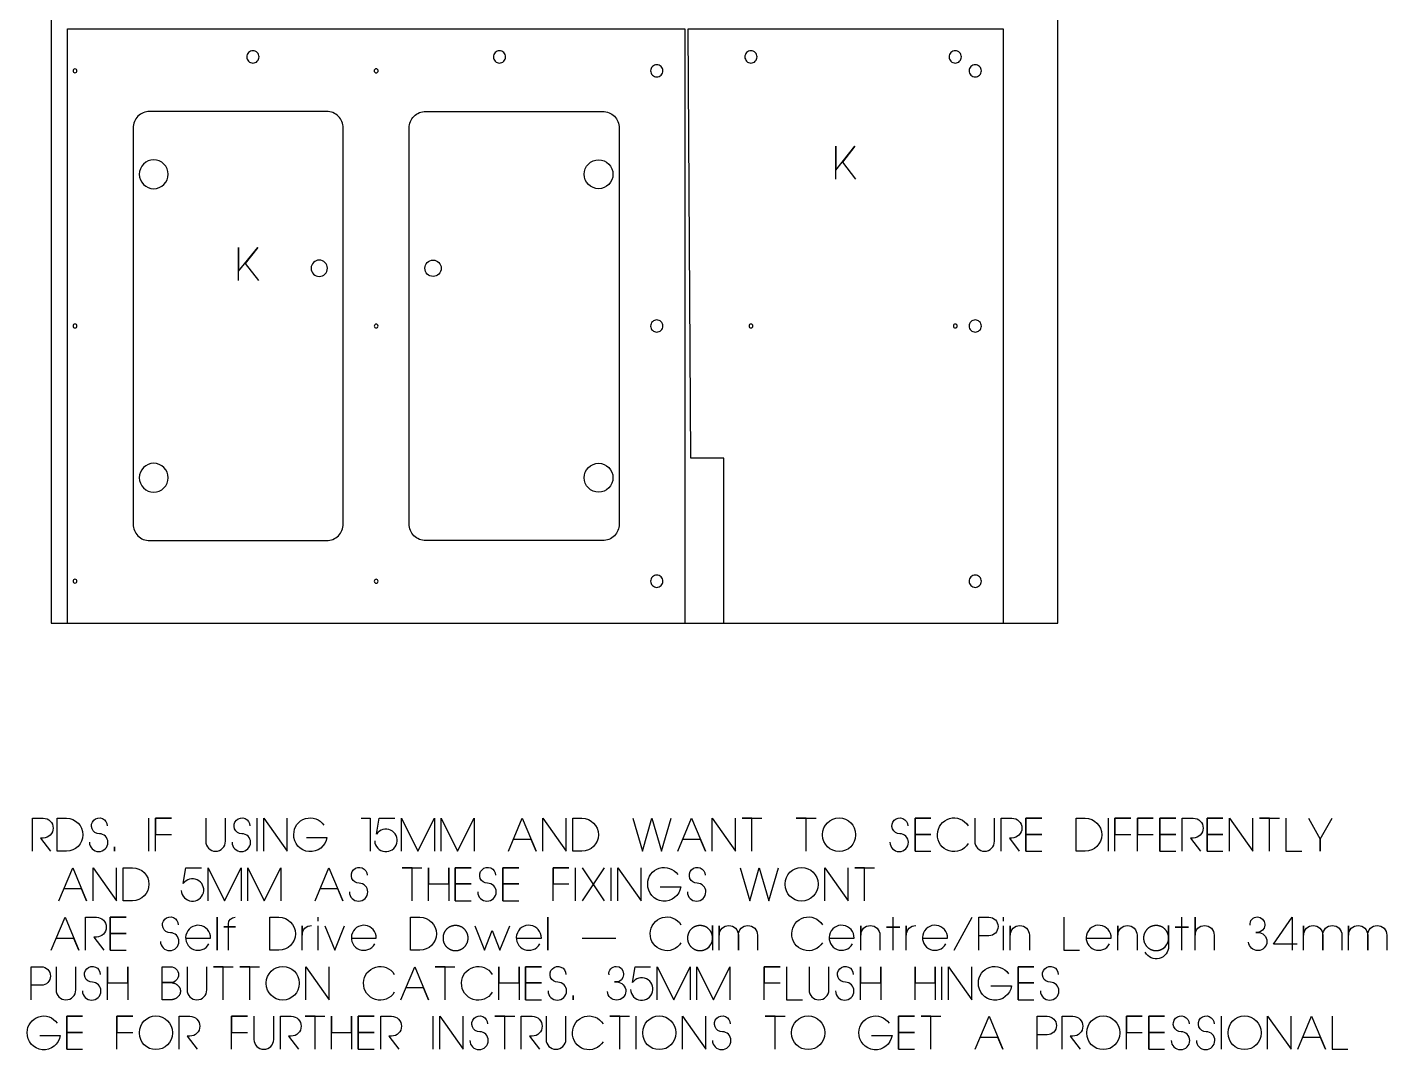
# Model space of a CAD drawing. Extents: x -841 to 7008, y -577 to 2808.
# Drawn here: x 4978 to 6625, y -517 to 722 of the extents above; entities that cross this region are included whole.
import ezdxf

# ---------------------------------------------------------------- set-up
doc = ezdxf.new("R2010")
doc.units = 0
for name, color, linetype in [('LAYER_1', 18, 'CONTINUOUS'), ('T5_LOGOLAYER_2', 18, 'CONTINUOUS'), ('T5_LOGOLAYER_20', 18, 'CONTINUOUS')]:
    doc.layers.add(name, color=color, linetype=linetype)

msp = doc.modelspace()

# ---------------------------------------------------------------- linework, layer by layer
at = {"layer": 'LAYER_1'}
msp.add_lwpolyline([(5006.4, 0), (6226.4, 0), (6226.4, 2440), (5006.4, 2440)], close=True, dxfattribs=at)
for points in [[(5026.4, 0), (5026.4, 720), (5774.4, 720), (5774.4, 0)], [(5821.9, 0), (5821.9, 200), (5781.9, 200), (5778.4, 720), (6160.4, 720), (6160.4, 0)]]:
    msp.add_lwpolyline(points, dxfattribs=at)
for points in [[(5251.1, 693.4, 0.414214), (5243.7, 686, 0.414214), (5251.1, 678.6, 0.414214), (5258.5, 686, 0.414214)], [(5549.8, 693.4, 0.414214), (5542.4, 686, 0.414214), (5549.8, 678.6, 0.414214), (5557.2, 686, 0.414214)], [(5854.6, 693.4, 0.414214), (5847.2, 686, 0.414214), (5854.6, 678.6, 0.414214), (5862, 686, 0.414214)], [(6102.2, 693.4, 0.414214), (6094.8, 686, 0.414214), (6102.2, 678.6, 0.414214), (6109.6, 686, 0.414214)], [(5740.4, 676.6, 0.414214), (5733, 669.2, 0.414214), (5740.4, 661.8, 0.414214), (5747.8, 669.2, 0.414214)], [(6126.4, 676.6, 0.414214), (6119, 669.2, 0.414214), (6126.4, 661.8, 0.414214), (6133.8, 669.2, 0.414214)], [(5035.4, 671.5, 0.414214), (5033.1, 669.2, 0.414214), (5035.4, 666.8, 0.414214), (5037.8, 669.2, 0.414214)], [(5400.4, 671.6, 0.414214), (5397.9, 669.1, 0.414214), (5400.4, 666.6, 0.414214), (5402.9, 669.1, 0.414214)], [(5105.9, 599.9), (5105.9, 120, 0.414214), (5125.9, 100), (5340.4, 100, 0.415416), (5360.4, 120.1), (5360.4, 600, 0.414214), (5340.4, 620), (5125.9, 620, 0.415218)], [(5694.9, 599.9), (5694.9, 120, -0.414214), (5674.9, 100), (5460.4, 100, -0.415416), (5440.4, 120.1), (5440.4, 600, -0.414214), (5460.4, 620), (5674.9, 620, -0.415218)], [(5130.9, 561.3, 0.414214), (5113.4, 543.8, 0.414214), (5130.9, 526.3, 0.414214), (5148.4, 543.8, 0.414214)], [(5669.9, 561.3, -0.414214), (5687.4, 543.8, -0.414214), (5669.9, 526.3, -0.414214), (5652.4, 543.8, -0.414214)], [(5331.4, 439.9, 0.414214), (5321.5, 430, 0.414214), (5331.4, 420.1, 0.414214), (5341.3, 430, 0.414214)], [(5469.4, 439.9, -0.414214), (5479.3, 430, -0.414214), (5469.4, 420.1, -0.414214), (5459.5, 430, -0.414214)], [(5740.4, 367.4, 0.414214), (5733, 360, 0.414214), (5740.4, 352.6, 0.414214), (5747.8, 360, 0.414214)], [(6126.4, 367.4, 0.414214), (6119, 360, 0.414214), (6126.4, 352.6, 0.414214), (6133.8, 360, 0.414214)], [(5035.4, 362.4, 0.414214), (5033.1, 360, 0.414214), (5035.4, 357.6, 0.414214), (5037.8, 360, 0.414214)], [(5400.4, 362.3, 0.414214), (5398.1, 359.9, 0.414214), (5400.4, 357.6, 0.414214), (5402.8, 359.9, 0.414214)], [(5854.6, 362.3, 0.414214), (5852.3, 360, 0.414214), (5854.6, 357.7, 0.414214), (5856.9, 360, 0.414214)], [(6102.2, 362.3, 0.414214), (6099.9, 360, 0.414214), (6102.2, 357.7, 0.414214), (6104.5, 360, 0.414214)], [(5130.9, 193.7, 0.414214), (5113.4, 176.2, 0.414214), (5130.9, 158.7, 0.414214), (5148.4, 176.2, 0.414214)], [(5669.9, 193.7, -0.414214), (5687.4, 176.2, -0.414214), (5669.9, 158.7, -0.414214), (5652.4, 176.2, -0.414214)], [(5035.4, 53.2, 0.414214), (5033.1, 50.8, 0.414214), (5035.4, 48.5, 0.414214), (5037.8, 50.8, 0.414214)], [(5400.4, 53.1, 0.414214), (5398.1, 50.7, 0.414214), (5400.4, 48.4, 0.414214), (5402.8, 50.7, 0.414214)], [(5740.4, 58.2, 0.414214), (5733, 50.8, 0.414214), (5740.4, 43.4, 0.414214), (5747.8, 50.8, 0.414214)], [(6126.4, 58.2, 0.414214), (6119, 50.8, 0.414214), (6126.4, 43.4, 0.414214), (6133.8, 50.8, 0.414214)]]:
    msp.add_lwpolyline(points, format="xyb", close=True, dxfattribs=at)
at = {"layer": 'T5_LOGOLAYER_2'}
for points in [[(4983.8, -276.3), (4983.8, -236.3), (4997, -236.3, -1), (4997, -260.3), (4993.8, -260.3), (5005.8, -276.3)], [(5053, -265.5, 1), (5075.4, -265.5, 0.415385), (5065, -255.1, -0.668438), (5058.2, -238.7, -0.668438), (5074.6, -245.5)], [(5193.8, -236.3), (5193.8, -264.3, 1), (5217.8, -264.3), (5217.8, -236.3)], [(5225.8, -265.5, 1), (5248.2, -265.5, 0.415385), (5237.8, -255.1, -0.668438), (5231, -238.7, -0.668438), (5247.4, -245.5)], [(5315.8, -259.5), (5340.6, -259.5, -0.955296), (5300.6, -255.9, -0.741566), (5337, -244.7)], [(5398.6, -263.9, 0.857608), (5425.4, -266.7, 0.839431), (5401, -255.5), (5404.2, -236.3), (5423, -236.3)], [(6023, -265.5, 1), (6045.4, -265.5, 0.415385), (6035, -255.1, -0.668438), (6028.2, -238.7, -0.668438), (6044.6, -245.5)], [(6117.8, -267.1, -0.77786), (6080.6, -255.9, -0.756443), (6117.8, -245.5)], [(6125.7, -236.3), (6125.7, -264.3, 1), (6149.7, -264.3), (6149.7, -236.3)], [(6157.7, -276.3), (6157.7, -236.3), (6170.9, -236.3, -1), (6170.9, -260.3), (6167.7, -260.3), (6179.7, -276.3)], [(6377.3, -276.3), (6377.3, -236.3), (6390.5, -236.3, -1), (6390.5, -260.3), (6387.3, -260.3), (6399.3, -276.3)], [(5164.3, -323.9, 0.857608), (5191, -326.7, 0.839431), (5166.7, -315.5), (5169.9, -296.3), (5188.7, -296.3)], [(5367.9, -325.5, 1), (5390.3, -325.5, 0.415385), (5379.9, -315.1, -0.668438), (5373.1, -298.7, -0.668438), (5389.5, -305.5)], [(5523.5, -325.5, 1), (5545.9, -325.5, 0.415385), (5535.5, -315.1, -0.668438), (5528.7, -298.7, -0.668438), (5545.1, -305.5)], [(5744.7, -319.5), (5769.5, -319.5, -0.955296), (5729.5, -315.9, -0.741566), (5765.9, -304.7)], [(5777.5, -325.5, 1), (5799.9, -325.5, 0.415385), (5789.5, -315.1, -0.668438), (5782.7, -298.7, -0.668438), (5799.1, -305.5)], [(5048.2, -396.3), (5048.2, -356.3), (5061.4, -356.3, -1), (5061.4, -380.3), (5058.2, -380.3), (5070.2, -396.3)], [(5139, -385.5, 1), (5161.4, -385.5, 0.415385), (5151, -375.1, -0.668438), (5144.2, -358.7, -0.668438), (5160.6, -365.5)], [(5221.4, -396.3), (5221.4, -367.9), (5215.8, -367.9), (5229.8, -367.9), (5221.4, -367.9), (5221.4, -364.3, -0.413333), (5229.4, -356.3)], [(5769.8, -387.1, -0.77786), (5732.6, -375.9, -0.756443), (5769.8, -365.5)], [(5941.3, -387.1, -0.77786), (5904.1, -375.9, -0.756443), (5941.3, -365.5)], [(6130.8, -396.3), (6130.8, -356.3), (6142.8, -356.3, -1), (6142.8, -378.7), (6130.8, -378.7)], [(6392.7, -396.3), (6392.7, -356.3), (6392.7, -377.9, -1), (6415.9, -377.9), (6415.9, -396.3)], [(6459.5, -365.9, -0.454849), (6468.3, -355.8, -0.411435), (6477.1, -364.7), (6477.1, -365.9, -0.412121), (6468.3, -374.7), (6466.3, -374.7), (6468.7, -374.7, -0.414286), (6479.9, -385.9, -0.946269), (6457.5, -386.3)], [(5170.2, -381.5), (5199.8, -381.5, 0.90232), (5169.9, -377.8, 0.862347), (5197.8, -388.7)], [(5310.6, -396.3), (5310.6, -366.7), (5310.6, -377.9, -0.416092), (5322.2, -366.3)], [(5371, -381.5), (5400.6, -381.5, 0.90232), (5370.7, -377.8, 0.862347), (5398.6, -388.7)], [(5571, -381.5), (5600.6, -381.5, 0.90232), (5570.6, -377.8, 0.862347), (5598.6, -388.7)], [(5792.9, -396.7, 0.421631), (5808.1, -381.1), (5808.1, -366.3), (5808.1, -396.3)], [(5816.1, -396.3), (5816.1, -366.7), (5816.1, -377.9, -1), (5839.3, -377.9), (5839.3, -396.3), (5839.3, -377.9, -1), (5862.5, -377.9), (5862.5, -396.3)], [(5950, -381.5), (5979.6, -381.5, 0.90232), (5949.6, -377.8, 0.862347), (5977.6, -388.7)], [(5987.6, -396.3), (5987.6, -366.7), (5987.6, -377.9, -1), (6010.8, -377.9), (6010.8, -396.3)], [(6042.8, -396.3), (6042.8, -366.7), (6042.8, -377.9, -0.416092), (6054.4, -366.3)], [(6063.2, -381.5), (6092.8, -381.5, 0.90232), (6062.8, -377.8, 0.862347), (6090.8, -388.7)], [(6168.8, -396.3), (6168.8, -366.7), (6168.8, -377.9, -1), (6192, -377.9), (6192, -396.3)], [(6261.6, -381.5), (6291.2, -381.5, 0.90232), (6261.2, -377.8, 0.862347), (6289.2, -388.7)], [(6299.2, -396.3), (6299.2, -366.7), (6299.2, -377.9, -1), (6322.4, -377.9), (6322.4, -396.3)], [(6345.5, -396.7, 0.421631), (6360.7, -381.1), (6360.7, -366.3), (6360.7, -391.5, -0.782349), (6332.3, -398.7)], [(6524.3, -396.3), (6524.3, -366.7), (6524.3, -377.9, -1), (6547.5, -377.9), (6547.5, -396.3), (6547.5, -377.9, -1), (6570.7, -377.9), (6570.7, -396.3)], [(6578.7, -396.3), (6578.7, -366.7), (6578.7, -377.9, -1), (6601.9, -377.9), (6601.9, -396.3), (6601.9, -377.9, -1), (6625.1, -377.9), (6625.1, -396.3)], [(4982.5, -456.3), (4982.5, -416.3), (4994.5, -416.3, -1), (4994.5, -438.7), (4982.5, -438.7)], [(5012.5, -416.3), (5012.5, -444.3, 1), (5036.5, -444.3), (5036.5, -416.3)], [(5044.5, -445.5, 1), (5066.9, -445.5, 0.415385), (5056.5, -435.1, -0.668438), (5049.7, -418.7, -0.668438), (5066.1, -425.5)], [(5171.2, -416.3), (5171.2, -444.3, 1), (5195.2, -444.3), (5195.2, -416.3)], [(5422.4, -447.1, -0.77786), (5385.2, -435.9, -0.756443), (5422.4, -425.5)], [(5541.1, -447.1, -0.77786), (5503.9, -435.9, -0.756443), (5541.1, -425.5)], [(5608.7, -445.5, 1), (5631.1, -445.5, 0.415385), (5620.7, -435.1, -0.668438), (5613.9, -418.7, -0.668438), (5630.3, -425.5)], [(5682.6, -425.9, -0.454849), (5691.4, -415.8, -0.411435), (5700.2, -424.7), (5700.2, -425.9, -0.412121), (5691.4, -434.7), (5689.4, -434.7), (5691.8, -434.7, -0.414286), (5703, -445.9, -0.946269), (5680.6, -446.3)], [(5708.6, -443.9, 0.857608), (5735.4, -446.7, 0.839431), (5711, -435.5), (5714.2, -416.3), (5733, -416.3)], [(5925, -416.3), (5925, -444.3, 1), (5949, -444.3), (5949, -416.3)], [(5957, -445.5, 1), (5979.4, -445.5, 0.415385), (5969, -435.1, -0.668438), (5962.2, -418.7, -0.668438), (5978.6, -425.5)], [(6145.4, -439.5), (6170.2, -439.5, -0.955296), (6130.2, -435.9, -0.741566), (6166.6, -424.7)], [(6205.4, -445.5, 1), (6227.8, -445.5, 0.415385), (6217.4, -435.1, -0.668438), (6210.6, -418.7, -0.668438), (6227, -425.5)], [(4992.7, -499.5), (5017.5, -499.5, -0.955296), (4977.5, -495.9, -0.741566), (5013.9, -484.7)], [(5161.5, -516.3), (5161.5, -476.3), (5174.7, -476.3, -1), (5174.7, -500.3), (5171.5, -500.3), (5183.5, -516.3)], [(5252.3, -476.3), (5252.3, -504.3, 1), (5276.3, -504.3), (5276.3, -476.3)], [(5284.3, -516.3), (5284.3, -476.3), (5297.5, -476.3, -1), (5297.5, -500.3), (5294.3, -500.3), (5306.3, -516.3)], [(5405.9, -516.3), (5405.9, -476.3), (5419.1, -476.3, -1), (5419.1, -500.3), (5415.9, -500.3), (5427.9, -516.3)], [(5513.9, -505.5, 1), (5536.3, -505.5, 0.415385), (5525.9, -495.1, -0.668438), (5519.1, -478.7, -0.668438), (5535.5, -485.5)], [(5576.3, -516.3), (5576.3, -476.3), (5589.5, -476.3, -1), (5589.5, -500.3), (5586.3, -500.3), (5598.3, -516.3)], [(5606.3, -476.3), (5606.3, -504.3, 1), (5630.3, -504.3), (5630.3, -476.3)], [(5675.5, -507.1, -0.77786), (5638.3, -495.9, -0.756443), (5675.5, -485.5)], [(5807.9, -505.5, 1), (5830.3, -505.5, 0.415385), (5819.9, -495.1, -0.668438), (5813.1, -478.7, -0.668438), (5829.5, -485.5)], [(6000.7, -499.5), (6025.5, -499.5, -0.955296), (5985.5, -495.9, -0.741566), (6021.9, -484.7)], [(6201.5, -516.3), (6201.5, -476.3), (6213.5, -476.3, -1), (6213.5, -498.7), (6201.5, -498.7)], [(6231.5, -516.3), (6231.5, -476.3), (6244.7, -476.3, -1), (6244.7, -500.3), (6241.5, -500.3), (6253.5, -516.3)], [(6363.9, -505.5, 1), (6386.3, -505.5, 0.415385), (6375.9, -495.1, -0.668438), (6369.1, -478.7, -0.668438), (6385.5, -485.5)], [(6394.3, -505.5, 1), (6416.7, -505.5, 0.415385), (6406.3, -495.1, -0.668438), (6399.5, -478.7, -0.668438), (6415.9, -485.5)]]:
    msp.add_lwpolyline(points, format="xyb", dxfattribs=at)
for points in [[(5013.8, -276.3), (5013.8, -236.3), (5025, -236.3, -1), (5025, -276.3)], [(5638.6, -276.3), (5638.6, -236.3), (5649.8, -236.3, -1), (5649.8, -276.3)], [(5981.4, -256.7, -1), (5941.4, -256.7), (5941.4, -255.9, -1), (5981.4, -255.9)], [(6248.5, -276.3), (6248.5, -236.3), (6259.7, -236.3, -1), (6259.7, -276.3)], [(5093.9, -336.3), (5093.9, -296.3), (5105.1, -296.3, -1), (5105.1, -336.3)], [(5935.9, -316.7, -1), (5895.9, -316.7), (5895.9, -315.9, -1), (5935.9, -315.9)], [(5271.4, -396.3), (5271.4, -356.3), (5282.6, -356.3, -1), (5282.6, -396.3)], [(5442.2, -396.3), (5442.2, -356.3), (5453.4, -356.3, -1), (5453.4, -396.3)], [(5140.9, -456.3), (5140.9, -416.3), (5151.3, -416.3, -1), (5151.3, -435.5), (5140.9, -435.5), (5151.3, -435.5), (5151.9, -435.5), (5152.5, -435.5), (5153.1, -435.6), (5153.7, -435.7), (5154.3, -435.8), (5154.8, -436), (5155.4, -436.1), (5155.9, -436.3), (5156.5, -436.5), (5157, -436.7), (5157.5, -437), (5158, -437.3), (5158.4, -437.6), (5158.9, -437.9), (5159.3, -438.2), (5159.7, -438.5), (5160.1, -438.9), (5160.5, -439.3), (5160.9, -439.7), (5161.2, -440.1), (5161.5, -440.5), (5161.8, -440.9), (5162, -441.4), (5162.3, -441.8), (5162.5, -442.3), (5162.7, -442.8), (5162.8, -443.3), (5163, -443.8), (5163.1, -444.3), (5163.1, -444.6), (5163.2, -444.8), (5163.2, -445.1), (5163.2, -445.4), (5163.2, -445.6), (5163.2, -445.9), (5163.2, -446.2), (5163.2, -446.4), (5163.2, -446.7), (5163.2, -447), (5163.1, -447.2), (5163.1, -447.5), (5163, -448), (5162.8, -448.5), (5162.7, -449), (5162.5, -449.5), (5162.3, -449.9), (5162, -450.4), (5161.8, -450.9), (5161.5, -451.3), (5161.2, -451.7), (5160.9, -452.1), (5160.5, -452.5), (5160.1, -452.9), (5159.7, -453.2), (5159.3, -453.6), (5158.9, -453.9), (5158.4, -454.2), (5158, -454.5), (5157.5, -454.8), (5157, -455), (5156.5, -455.3), (5155.9, -455.5), (5155.4, -455.7), (5154.8, -455.8), (5154.3, -456), (5153.7, -456.1), (5153.1, -456.2), (5152.5, -456.2), (5151.9, -456.3), (5151.3, -456.3)], [(5307.2, -436.7, -1), (5267.2, -436.7), (5267.2, -435.9, -1), (5307.2, -435.9)], [(5153.5, -496.7, -1), (5113.5, -496.7), (5113.5, -495.9, -1), (5153.5, -495.9)], [(5763.5, -496.7, -1), (5723.5, -496.7), (5723.5, -495.9, -1), (5763.5, -495.9)], [(5943.9, -496.7, -1), (5903.9, -496.7), (5903.9, -495.9, -1), (5943.9, -495.9)], [(6301.5, -496.7, -1), (6261.5, -496.7), (6261.5, -495.9, -1), (6301.5, -495.9)], [(6472.7, -496.7, -1), (6432.7, -496.7), (6432.7, -495.9, -1), (6472.7, -495.9)]]:
    msp.add_lwpolyline(points, format="xyb", close=True, dxfattribs=at)
for points in [[(5125, -276.3), (5125, -236.3)], [(5133, -276.3), (5133, -236.3), (5152.2, -236.3), (5133, -236.3), (5133, -255.9), (5152.2, -255.9)], [(5256.2, -276.3), (5256.2, -236.3)], [(5264.2, -276.3), (5264.2, -236.3), (5292.6, -276.3), (5292.6, -236.3)], [(5382.2, -236.3), (5393, -236.3), (5393, -276.3)], [(5431, -276.3), (5431, -236.3), (5451, -276.3), (5471, -236.3), (5471, -276.3)], [(5479, -276.3), (5479, -236.3), (5499, -276.3), (5519, -236.3), (5519, -276.3)], [(5560.6, -276.3), (5577.4, -236.3), (5594.2, -276.3), (5588.2, -261.9), (5567, -261.9)], [(5602.2, -276.3), (5602.2, -236.3), (5630.6, -276.3), (5630.6, -236.3)], [(5711.4, -236.3), (5723, -276.3), (5734.6, -236.3), (5746.2, -276.3), (5757.8, -236.3)], [(5765.8, -276.3), (5782.6, -236.3), (5799.4, -276.3), (5793.4, -261.9), (5772.2, -261.9)], [(5807.4, -276.3), (5807.4, -236.3), (5835.8, -276.3), (5835.8, -236.3)], [(5855.8, -276.3), (5855.8, -236.3), (5843.8, -236.3), (5867.8, -236.3)], [(5921.4, -276.3), (5921.4, -236.3), (5909.4, -236.3), (5933.4, -236.3)], [(6053.4, -276.3), (6053.4, -236.3), (6072.6, -236.3), (6053.4, -236.3), (6053.4, -255.9), (6072.6, -255.9), (6053.4, -255.9), (6053.4, -276.3), (6072.6, -276.3)], [(6187.7, -276.3), (6187.7, -236.3), (6206.9, -236.3), (6187.7, -236.3), (6187.7, -255.9), (6206.9, -255.9), (6187.7, -255.9), (6187.7, -276.3), (6206.9, -276.3)], [(6287.7, -276.3), (6287.7, -236.3)], [(6295.7, -276.3), (6295.7, -236.3), (6314.9, -236.3), (6295.7, -236.3), (6295.7, -255.9), (6314.9, -255.9)], [(6322.9, -276.3), (6322.9, -236.3), (6342.1, -236.3), (6322.9, -236.3), (6322.9, -255.9), (6342.1, -255.9)], [(6350.1, -276.3), (6350.1, -236.3), (6369.3, -236.3), (6350.1, -236.3), (6350.1, -255.9), (6369.3, -255.9), (6350.1, -255.9), (6350.1, -276.3), (6369.3, -276.3)], [(6407.3, -276.3), (6407.3, -236.3), (6426.5, -236.3), (6407.3, -236.3), (6407.3, -255.9), (6426.5, -255.9), (6407.3, -255.9), (6407.3, -276.3), (6426.5, -276.3)], [(6434.5, -276.3), (6434.5, -236.3), (6462.9, -276.3), (6462.9, -236.3)], [(6482.9, -276.3), (6482.9, -236.3), (6470.9, -236.3), (6494.9, -236.3)], [(6502.9, -236.3), (6502.9, -276.3), (6522.1, -276.3)], [(6530.1, -236.3), (6544.5, -261.5), (6544.5, -276.3), (6544.5, -261.5), (6558.9, -236.3)], [(5015.9, -336.3), (5032.7, -296.3), (5049.5, -336.3), (5043.5, -321.9), (5022.3, -321.9)], [(5057.5, -336.3), (5057.5, -296.3), (5085.9, -336.3), (5085.9, -296.3)], [(5196.7, -336.3), (5196.7, -296.3), (5216.7, -336.3), (5236.7, -296.3), (5236.7, -336.3)], [(5244.7, -336.3), (5244.7, -296.3), (5264.7, -336.3), (5284.7, -296.3), (5284.7, -336.3)], [(5326.3, -336.3), (5343.1, -296.3), (5359.9, -336.3), (5353.9, -321.9), (5332.7, -321.9)], [(5443.9, -336.3), (5443.9, -296.3), (5431.9, -296.3), (5455.9, -296.3)], [(5463.9, -336.3), (5463.9, -296.3), (5463.9, -315.9), (5488.3, -315.9), (5488.3, -296.3), (5488.3, -336.3)], [(5496.3, -336.3), (5496.3, -296.3), (5515.5, -296.3), (5496.3, -296.3), (5496.3, -315.9), (5515.5, -315.9), (5496.3, -315.9), (5496.3, -336.3), (5515.5, -336.3)], [(5553.9, -336.3), (5553.9, -296.3), (5573.1, -296.3), (5553.9, -296.3), (5553.9, -315.9), (5573.1, -315.9), (5553.9, -315.9), (5553.9, -336.3), (5573.1, -336.3)], [(5614.7, -336.3), (5614.7, -296.3), (5633.9, -296.3), (5614.7, -296.3), (5614.7, -315.9), (5633.9, -315.9)], [(5641.9, -336.3), (5641.9, -296.3)], [(5649.9, -296.3), (5676.7, -336.3)], [(5650.3, -336.3), (5677.1, -296.3)], [(5685.1, -336.3), (5685.1, -296.3)], [(5693.1, -336.3), (5693.1, -296.3), (5721.5, -336.3), (5721.5, -296.3)], [(5841.5, -296.3), (5853.1, -336.3), (5864.7, -296.3), (5876.3, -336.3), (5887.9, -296.3)], [(5943.9, -336.3), (5943.9, -296.3), (5972.3, -336.3), (5972.3, -296.3)], [(5992.3, -336.3), (5992.3, -296.3), (5980.3, -296.3), (6004.3, -296.3)], [(5006.6, -396.3), (5023.4, -356.3), (5040.2, -396.3), (5034.2, -381.9), (5013, -381.9)], [(5078.2, -396.3), (5078.2, -356.3), (5097.4, -356.3), (5078.2, -356.3), (5078.2, -375.9), (5097.4, -375.9), (5078.2, -375.9), (5078.2, -396.3), (5097.4, -396.3)], [(5330.2, -361.1), (5330.2, -356.3)], [(6026.8, -396.3), (6026.8, -368.3), (6018.8, -368.3), (6034.8, -368.3), (6026.8, -368.3), (6026.8, -356.3)], [(6100.8, -396.3), (6122.8, -356.3)], [(6160.8, -361.1), (6160.8, -356.3)], [(6233.6, -356.3), (6233.6, -396.3), (6252.8, -396.3)], [(6376.7, -396.3), (6376.7, -368.3), (6368.7, -368.3), (6384.7, -368.3), (6376.7, -368.3), (6376.7, -356.3)], [(6516.3, -389.1), (6487.9, -389.1), (6510.3, -356.3), (6510.3, -396.3)], [(5330.2, -396.3), (5330.2, -366.7)], [(5338.2, -366.7), (5350.2, -396.3), (5362.2, -366.7)], [(5519.8, -366.7), (5531.8, -396.3), (5541, -372.3), (5550.2, -396.3), (5562.2, -366.7)], [(6160.8, -396.3), (6160.8, -366.7)], [(5650.2, -381.5), (5691, -381.5)], [(5074.9, -456.3), (5074.9, -416.3), (5074.9, -435.9), (5099.3, -435.9), (5099.3, -416.3), (5099.3, -456.3)], [(5215.2, -456.3), (5215.2, -416.3), (5203.2, -416.3), (5227.2, -416.3)], [(5247.2, -456.3), (5247.2, -416.3), (5235.2, -416.3), (5259.2, -416.3)], [(5315.2, -456.3), (5315.2, -416.3), (5343.6, -456.3), (5343.6, -416.3)], [(5430.3, -456.3), (5447.1, -416.3), (5463.9, -456.3), (5457.9, -441.9), (5436.7, -441.9)], [(5483.9, -456.3), (5483.9, -416.3), (5471.9, -416.3), (5495.9, -416.3)], [(5549.1, -456.3), (5549.1, -416.3), (5549.1, -435.9), (5573.5, -435.9), (5573.5, -416.3), (5573.5, -456.3)], [(5581.5, -456.3), (5581.5, -416.3), (5600.7, -416.3), (5581.5, -416.3), (5581.5, -435.9), (5600.7, -435.9), (5581.5, -435.9), (5581.5, -456.3), (5600.7, -456.3)], [(5741, -456.3), (5741, -416.3), (5761, -456.3), (5781, -416.3), (5781, -456.3)], [(5789, -456.3), (5789, -416.3), (5809, -456.3), (5829, -416.3), (5829, -456.3)], [(5870.6, -456.3), (5870.6, -416.3), (5889.8, -416.3), (5870.6, -416.3), (5870.6, -435.9), (5889.8, -435.9)], [(5897.8, -416.3), (5897.8, -456.3), (5917, -456.3)], [(5987.4, -456.3), (5987.4, -416.3), (5987.4, -435.9), (6011.8, -435.9), (6011.8, -416.3), (6011.8, -456.3)], [(6053.4, -456.3), (6053.4, -416.3), (6053.4, -435.9), (6077.8, -435.9), (6077.8, -416.3), (6077.8, -456.3)], [(6085.8, -456.3), (6085.8, -416.3)], [(6093.8, -456.3), (6093.8, -416.3), (6122.2, -456.3), (6122.2, -416.3)], [(6178.2, -456.3), (6178.2, -416.3), (6197.4, -416.3), (6178.2, -416.3), (6178.2, -435.9), (6197.4, -435.9), (6178.2, -435.9), (6178.2, -456.3), (6197.4, -456.3)], [(5025.5, -516.3), (5025.5, -476.3), (5044.7, -476.3), (5025.5, -476.3), (5025.5, -495.9), (5044.7, -495.9), (5025.5, -495.9), (5025.5, -516.3), (5044.7, -516.3)], [(5086.3, -516.3), (5086.3, -476.3), (5105.5, -476.3), (5086.3, -476.3), (5086.3, -495.9), (5105.5, -495.9)], [(5225.1, -516.3), (5225.1, -476.3), (5244.3, -476.3), (5225.1, -476.3), (5225.1, -495.9), (5244.3, -495.9)], [(5326.3, -516.3), (5326.3, -476.3), (5314.3, -476.3), (5338.3, -476.3)], [(5346.3, -516.3), (5346.3, -476.3), (5346.3, -495.9), (5370.7, -495.9), (5370.7, -476.3), (5370.7, -516.3)], [(5378.7, -516.3), (5378.7, -476.3), (5397.9, -476.3), (5378.7, -476.3), (5378.7, -495.9), (5397.9, -495.9), (5378.7, -495.9), (5378.7, -516.3), (5397.9, -516.3)], [(5469.5, -516.3), (5469.5, -476.3)], [(5477.5, -516.3), (5477.5, -476.3), (5505.9, -516.3), (5505.9, -476.3)], [(5556.3, -516.3), (5556.3, -476.3), (5544.3, -476.3), (5568.3, -476.3)], [(5695.5, -516.3), (5695.5, -476.3), (5683.5, -476.3), (5707.5, -476.3)], [(5715.5, -516.3), (5715.5, -476.3)], [(5771.5, -516.3), (5771.5, -476.3), (5799.9, -516.3), (5799.9, -476.3)], [(5883.9, -516.3), (5883.9, -476.3), (5871.9, -476.3), (5895.9, -476.3)], [(6033.5, -516.3), (6033.5, -476.3), (6052.7, -476.3), (6033.5, -476.3), (6033.5, -495.9), (6052.7, -495.9), (6033.5, -495.9), (6033.5, -516.3), (6052.7, -516.3)], [(6072.7, -516.3), (6072.7, -476.3), (6060.7, -476.3), (6084.7, -476.3)], [(6126.3, -516.3), (6143.1, -476.3), (6159.9, -516.3), (6153.9, -501.9), (6132.7, -501.9)], [(6309.5, -516.3), (6309.5, -476.3), (6328.7, -476.3), (6309.5, -476.3), (6309.5, -495.9), (6328.7, -495.9)], [(6336.7, -516.3), (6336.7, -476.3), (6355.9, -476.3), (6336.7, -476.3), (6336.7, -495.9), (6355.9, -495.9), (6336.7, -495.9), (6336.7, -516.3), (6355.9, -516.3)], [(6424.7, -516.3), (6424.7, -476.3)], [(6480.7, -516.3), (6480.7, -476.3), (6509.1, -516.3), (6509.1, -476.3)], [(6517.1, -516.3), (6533.9, -476.3), (6550.7, -516.3), (6544.7, -501.9), (6523.5, -501.9)], [(6558.7, -476.3), (6558.7, -516.3), (6577.9, -516.3)]]:
    msp.add_lwpolyline(points, dxfattribs=at)
for points in [[(5083.4, -276.3), (5083.4, -271.1)], [(5207.8, -396.3), (5207.8, -356.3)], [(5608.6, -396.3), (5608.6, -356.3)], [(5496.6, -396.7), (5497, -396.7), (5497.4, -396.7), (5497.8, -396.7), (5498.1, -396.6), (5498.5, -396.6), (5498.9, -396.5), (5499.3, -396.5), (5499.6, -396.4), (5500, -396.3), (5500.4, -396.2), (5500.7, -396.1), (5501.1, -396), (5501.5, -395.9), (5501.8, -395.8), (5502.2, -395.6), (5502.5, -395.5), (5502.8, -395.4), (5503.2, -395.2), (5503.5, -395), (5503.8, -394.9), (5504.2, -394.7), (5504.5, -394.5), (5504.8, -394.3), (5505.1, -394.1), (5505.4, -393.9), (5505.7, -393.7), (5506, -393.5), (5506.3, -393.2), (5506.5, -393), (5506.8, -392.7), (5507.1, -392.5), (5507.3, -392.2), (5507.6, -392), (5507.8, -391.7), (5508.1, -391.4), (5508.3, -391.2), (5508.5, -390.9), (5508.8, -390.6), (5509, -390.3), (5509.2, -390), (5509.4, -389.7), (5509.6, -389.4), (5509.8, -389.1), (5510, -388.7), (5510.1, -388.4), (5510.3, -388.1), (5510.4, -387.8), (5510.6, -387.4), (5510.7, -387.1), (5510.9, -386.7), (5511, -386.4), (5511.1, -386), (5511.2, -385.7), (5511.3, -385.3), (5511.4, -384.9), (5511.5, -384.6), (5511.5, -384.2), (5511.6, -383.8), (5511.7, -383.4), (5511.7, -383), (5511.7, -382.7), (5511.8, -382.3), (5511.8, -381.9), (5511.8, -381.5), (5511.8, -381.1), (5511.8, -380.7), (5511.7, -380.3), (5511.7, -379.9), (5511.7, -379.6), (5511.6, -379.2), (5511.5, -378.8), (5511.5, -378.4), (5511.4, -378.1), (5511.3, -377.7), (5511.2, -377.3), (5511.1, -377), (5511, -376.6), (5510.9, -376.3), (5510.7, -375.9), (5510.6, -375.6), (5510.4, -375.2), (5510.3, -374.9), (5510.1, -374.6), (5510, -374.2), (5509.8, -373.9), (5509.6, -373.6), (5509.4, -373.3), (5509.2, -373), (5509, -372.7), (5508.8, -372.4), (5508.5, -372.1), (5508.3, -371.8), (5508.1, -371.5), (5507.8, -371.3), (5507.6, -371), (5507.3, -370.7), (5507.1, -370.5), (5506.8, -370.2), (5506.5, -370), (5506.3, -369.8), (5506, -369.5), (5505.7, -369.3), (5505.4, -369.1), (5505.1, -368.9), (5504.8, -368.7), (5504.5, -368.5), (5504.2, -368.3), (5503.8, -368.1), (5503.5, -368), (5503.2, -367.8), (5502.8, -367.6), (5502.5, -367.5), (5502.2, -367.3), (5501.8, -367.2), (5501.5, -367.1), (5501.1, -367), (5500.7, -366.9), (5500.4, -366.8), (5500, -366.7), (5499.6, -366.6), (5499.3, -366.5), (5498.9, -366.5), (5498.5, -366.4), (5498.1, -366.4), (5497.8, -366.3), (5497.4, -366.3), (5497, -366.3), (5496.6, -366.3), (5496.2, -366.3), (5495.8, -366.3), (5495.4, -366.3), (5495, -366.4), (5494.6, -366.4), (5494.3, -366.5), (5493.9, -366.5), (5493.5, -366.6), (5493.2, -366.7), (5492.8, -366.8), (5492.4, -366.9), (5492.1, -367), (5491.7, -367.1), (5491.4, -367.2), (5491, -367.3), (5490.7, -367.5), (5490.3, -367.6), (5490, -367.8), (5489.7, -368), (5489.3, -368.1), (5489, -368.3), (5488.7, -368.5), (5488.4, -368.7), (5488.1, -368.9), (5487.8, -369.1), (5487.5, -369.3), (5487.2, -369.5), (5486.9, -369.8), (5486.6, -370), (5486.4, -370.2), (5486.1, -370.5), (5485.8, -370.7), (5485.6, -371), (5485.3, -371.3), (5485.1, -371.5), (5484.9, -371.8), (5484.6, -372.1), (5484.4, -372.4), (5484.2, -372.7), (5484, -373), (5483.8, -373.3), (5483.6, -373.6), (5483.4, -373.9), (5483.2, -374.2), (5483, -374.6), (5482.9, -374.9), (5482.7, -375.2), (5482.6, -375.6), (5482.4, -375.9), (5482.3, -376.3), (5482.2, -376.6), (5482.1, -377), (5482, -377.3), (5481.9, -377.7), (5481.8, -378.1), (5481.7, -378.4), (5481.6, -378.8), (5481.6, -379.2), (5481.5, -379.6), (5481.5, -379.9), (5481.4, -380.3), (5481.4, -380.7), (5481.4, -381.1), (5481.4, -381.5), (5481.4, -381.9), (5481.4, -382.3), (5481.4, -382.7), (5481.5, -383), (5481.5, -383.4), (5481.6, -383.8), (5481.6, -384.2), (5481.7, -384.6), (5481.8, -384.9), (5481.9, -385.3), (5482, -385.7), (5482.1, -386), (5482.2, -386.4), (5482.3, -386.7), (5482.4, -387.1), (5482.6, -387.4), (5482.7, -387.8), (5482.9, -388.1), (5483, -388.4), (5483.2, -388.7), (5483.4, -389.1), (5483.6, -389.4), (5483.8, -389.7), (5484, -390), (5484.2, -390.3), (5484.4, -390.6), (5484.6, -390.9), (5484.9, -391.2), (5485.1, -391.4), (5485.3, -391.7), (5485.6, -392), (5485.8, -392.2), (5486.1, -392.5), (5486.4, -392.7), (5486.6, -393), (5486.9, -393.2), (5487.2, -393.5), (5487.5, -393.7), (5487.8, -393.9), (5488.1, -394.1), (5488.4, -394.3), (5488.7, -394.5), (5489, -394.7), (5489.3, -394.9), (5489.7, -395), (5490, -395.2), (5490.3, -395.4), (5490.7, -395.5), (5491, -395.6), (5491.4, -395.8), (5491.7, -395.9), (5492.1, -396), (5492.4, -396.1), (5492.8, -396.2), (5493.2, -396.3), (5493.5, -396.4), (5493.9, -396.5), (5494.3, -396.5), (5494.6, -396.6), (5495, -396.6), (5495.4, -396.7), (5495.8, -396.7), (5496.2, -396.7)], [(5792.9, -396.7), (5793.2, -396.7), (5793.6, -396.7), (5794, -396.7), (5794.4, -396.6), (5794.8, -396.6), (5795.2, -396.5), (5795.5, -396.5), (5795.9, -396.4), (5796.3, -396.3), (5796.7, -396.2), (5797, -396.1), (5797.4, -396), (5797.7, -395.9), (5798.1, -395.8), (5798.4, -395.6), (5798.8, -395.5), (5799.1, -395.4), (5799.4, -395.2), (5799.8, -395), (5800.1, -394.9), (5800.4, -394.7), (5800.7, -394.5), (5801, -394.3), (5801.4, -394.1), (5801.7, -393.9), (5801.9, -393.7), (5802.2, -393.5), (5802.5, -393.2), (5802.8, -393), (5803.1, -392.7), (5803.3, -392.5), (5803.6, -392.2), (5803.9, -392), (5804.1, -391.7), (5804.3, -391.4), (5804.6, -391.2), (5804.8, -390.9), (5805, -390.6), (5805.2, -390.3), (5805.5, -390), (5805.7, -389.7), (5805.9, -389.4), (5806, -389.1), (5806.2, -388.7), (5806.4, -388.4), (5806.6, -388.1), (5806.7, -387.8), (5806.9, -387.4), (5807, -387.1), (5807.1, -386.7), (5807.3, -386.4), (5807.4, -386), (5807.5, -385.7), (5807.6, -385.3), (5807.7, -384.9), (5807.7, -384.6), (5807.8, -384.2), (5807.9, -383.8), (5807.9, -383.4), (5808, -383), (5808, -382.7), (5808, -382.3), (5808, -381.9), (5808.1, -381.5), (5808, -381.1), (5808, -380.7), (5808, -380.3), (5808, -379.9), (5807.9, -379.6), (5807.9, -379.2), (5807.8, -378.8), (5807.7, -378.4), (5807.7, -378.1), (5807.6, -377.7), (5807.5, -377.3), (5807.4, -377), (5807.3, -376.6), (5807.1, -376.3), (5807, -375.9), (5806.9, -375.6), (5806.7, -375.2), (5806.6, -374.9), (5806.4, -374.6), (5806.2, -374.2), (5806, -373.9), (5805.9, -373.6), (5805.7, -373.3), (5805.5, -373), (5805.2, -372.7), (5805, -372.4), (5804.8, -372.1), (5804.6, -371.8), (5804.3, -371.5), (5804.1, -371.3), (5803.9, -371), (5803.6, -370.7), (5803.3, -370.5), (5803.1, -370.2), (5802.8, -370), (5802.5, -369.8), (5802.2, -369.5), (5801.9, -369.3), (5801.7, -369.1), (5801.4, -368.9), (5801, -368.7), (5800.7, -368.5), (5800.4, -368.3), (5800.1, -368.1), (5799.8, -368), (5799.4, -367.8), (5799.1, -367.6), (5798.8, -367.5), (5798.4, -367.3), (5798.1, -367.2), (5797.7, -367.1), (5797.4, -367), (5797, -366.9), (5796.7, -366.8), (5796.3, -366.7), (5795.9, -366.6), (5795.5, -366.5), (5795.2, -366.5), (5794.8, -366.4), (5794.4, -366.4), (5794, -366.3), (5793.6, -366.3), (5793.2, -366.3), (5792.9, -366.3), (5792.5, -366.3), (5792.1, -366.3), (5791.7, -366.3), (5791.3, -366.4), (5790.9, -366.4), (5790.5, -366.5), (5790.2, -366.5), (5789.8, -366.6), (5789.4, -366.7), (5789.1, -366.8), (5788.7, -366.9), (5788.3, -367), (5788, -367.1), (5787.6, -367.2), (5787.3, -367.3), (5786.9, -367.5), (5786.6, -367.6), (5786.3, -367.8), (5785.9, -368), (5785.6, -368.1), (5785.3, -368.3), (5785, -368.5), (5784.7, -368.7), (5784.4, -368.9), (5784.1, -369.1), (5783.8, -369.3), (5783.5, -369.5), (5783.2, -369.8), (5782.9, -370), (5782.6, -370.2), (5782.4, -370.5), (5782.1, -370.7), (5781.8, -371), (5781.6, -371.3), (5781.4, -371.5), (5781.1, -371.8), (5780.9, -372.1), (5780.7, -372.4), (5780.5, -372.7), (5780.2, -373), (5780, -373.3), (5779.9, -373.6), (5779.7, -373.9), (5779.5, -374.2), (5779.3, -374.6), (5779.2, -374.9), (5779, -375.2), (5778.8, -375.6), (5778.7, -375.9), (5778.6, -376.3), (5778.5, -376.6), (5778.3, -377), (5778.2, -377.3), (5778.1, -377.7), (5778, -378.1), (5778, -378.4), (5777.9, -378.8), (5777.8, -379.2), (5777.8, -379.6), (5777.7, -379.9), (5777.7, -380.3), (5777.7, -380.7), (5777.7, -381.1), (5777.7, -381.5), (5777.7, -381.9), (5777.7, -382.3), (5777.7, -382.7), (5777.7, -383), (5777.8, -383.4), (5777.8, -383.8), (5777.9, -384.2), (5778, -384.6), (5778, -384.9), (5778.1, -385.3), (5778.2, -385.7), (5778.3, -386), (5778.5, -386.4), (5778.6, -386.7), (5778.7, -387.1), (5778.8, -387.4), (5779, -387.8), (5779.2, -388.1), (5779.3, -388.4), (5779.5, -388.7), (5779.7, -389.1), (5779.9, -389.4), (5780, -389.7), (5780.2, -390), (5780.5, -390.3), (5780.7, -390.6), (5780.9, -390.9), (5781.1, -391.2), (5781.4, -391.4), (5781.6, -391.7), (5781.8, -392), (5782.1, -392.2), (5782.4, -392.5), (5782.6, -392.7), (5782.9, -393), (5783.2, -393.2), (5783.5, -393.5), (5783.8, -393.7), (5784.1, -393.9), (5784.4, -394.1), (5784.7, -394.3), (5785, -394.5), (5785.3, -394.7), (5785.6, -394.9), (5785.9, -395), (5786.3, -395.2), (5786.6, -395.4), (5786.9, -395.5), (5787.3, -395.6), (5787.6, -395.8), (5788, -395.9), (5788.3, -396), (5788.7, -396.1), (5789.1, -396.2), (5789.4, -396.3), (5789.8, -396.4), (5790.2, -396.5), (5790.5, -396.5), (5790.9, -396.6), (5791.3, -396.6), (5791.7, -396.7), (5792.1, -396.7), (5792.5, -396.7)], [(6345.5, -396.7), (6345.9, -396.7), (6346.3, -396.7), (6346.7, -396.7), (6347.1, -396.6), (6347.5, -396.6), (6347.8, -396.5), (6348.2, -396.5), (6348.6, -396.4), (6349, -396.3), (6349.3, -396.2), (6349.7, -396.1), (6350, -396), (6350.4, -395.9), (6350.7, -395.8), (6351.1, -395.6), (6351.4, -395.5), (6351.8, -395.4), (6352.1, -395.2), (6352.4, -395), (6352.8, -394.9), (6353.1, -394.7), (6353.4, -394.5), (6353.7, -394.3), (6354, -394.1), (6354.3, -393.9), (6354.6, -393.7), (6354.9, -393.5), (6355.2, -393.2), (6355.5, -393), (6355.7, -392.7), (6356, -392.5), (6356.3, -392.2), (6356.5, -392), (6356.8, -391.7), (6357, -391.4), (6357.2, -391.2), (6357.5, -390.9), (6357.7, -390.6), (6357.9, -390.3), (6358.1, -390), (6358.3, -389.7), (6358.5, -389.4), (6358.7, -389.1), (6358.9, -388.7), (6359.1, -388.4), (6359.2, -388.1), (6359.4, -387.8), (6359.5, -387.4), (6359.7, -387.1), (6359.8, -386.7), (6359.9, -386.4), (6360, -386), (6360.1, -385.7), (6360.2, -385.3), (6360.3, -384.9), (6360.4, -384.6), (6360.5, -384.2), (6360.5, -383.8), (6360.6, -383.4), (6360.6, -383), (6360.7, -382.7), (6360.7, -382.3), (6360.7, -381.9), (6360.7, -381.5), (6360.7, -381.1), (6360.7, -380.7), (6360.7, -380.3), (6360.6, -379.9), (6360.6, -379.6), (6360.5, -379.2), (6360.5, -378.8), (6360.4, -378.4), (6360.3, -378.1), (6360.2, -377.7), (6360.1, -377.3), (6360, -377), (6359.9, -376.6), (6359.8, -376.3), (6359.7, -375.9), (6359.5, -375.6), (6359.4, -375.2), (6359.2, -374.9), (6359.1, -374.6), (6358.9, -374.2), (6358.7, -373.9), (6358.5, -373.6), (6358.3, -373.3), (6358.1, -373), (6357.9, -372.7), (6357.7, -372.4), (6357.5, -372.1), (6357.2, -371.8), (6357, -371.5), (6356.8, -371.3), (6356.5, -371), (6356.3, -370.7), (6356, -370.5), (6355.7, -370.2), (6355.5, -370), (6355.2, -369.8), (6354.9, -369.5), (6354.6, -369.3), (6354.3, -369.1), (6354, -368.9), (6353.7, -368.7), (6353.4, -368.5), (6353.1, -368.3), (6352.8, -368.1), (6352.4, -368), (6352.1, -367.8), (6351.8, -367.6), (6351.4, -367.5), (6351.1, -367.3), (6350.7, -367.2), (6350.4, -367.1), (6350, -367), (6349.7, -366.9), (6349.3, -366.8), (6349, -366.7), (6348.6, -366.6), (6348.2, -366.5), (6347.8, -366.5), (6347.5, -366.4), (6347.1, -366.4), (6346.7, -366.3), (6346.3, -366.3), (6345.9, -366.3), (6345.5, -366.3), (6345.1, -366.3), (6344.7, -366.3), (6344.3, -366.3), (6344, -366.4), (6343.6, -366.4), (6343.2, -366.5), (6342.8, -366.5), (6342.5, -366.6), (6342.1, -366.7), (6341.7, -366.8), (6341.4, -366.9), (6341, -367), (6340.6, -367.1), (6340.3, -367.2), (6339.9, -367.3), (6339.6, -367.5), (6339.3, -367.6), (6338.9, -367.8), (6338.6, -368), (6338.3, -368.1), (6338, -368.3), (6337.6, -368.5), (6337.3, -368.7), (6337, -368.9), (6336.7, -369.1), (6336.4, -369.3), (6336.1, -369.5), (6335.9, -369.8), (6335.6, -370), (6335.3, -370.2), (6335, -370.5), (6334.8, -370.7), (6334.5, -371), (6334.3, -371.3), (6334, -371.5), (6333.8, -371.8), (6333.6, -372.1), (6333.3, -372.4), (6333.1, -372.7), (6332.9, -373), (6332.7, -373.3), (6332.5, -373.6), (6332.3, -373.9), (6332.2, -374.2), (6332, -374.6), (6331.8, -374.9), (6331.7, -375.2), (6331.5, -375.6), (6331.4, -375.9), (6331.2, -376.3), (6331.1, -376.6), (6331, -377), (6330.9, -377.3), (6330.8, -377.7), (6330.7, -378.1), (6330.6, -378.4), (6330.6, -378.8), (6330.5, -379.2), (6330.4, -379.6), (6330.4, -379.9), (6330.4, -380.3), (6330.3, -380.7), (6330.3, -381.1), (6330.3, -381.5), (6330.3, -381.9), (6330.3, -382.3), (6330.4, -382.7), (6330.4, -383), (6330.4, -383.4), (6330.5, -383.8), (6330.6, -384.2), (6330.6, -384.6), (6330.7, -384.9), (6330.8, -385.3), (6330.9, -385.7), (6331, -386), (6331.1, -386.4), (6331.2, -386.7), (6331.4, -387.1), (6331.5, -387.4), (6331.7, -387.8), (6331.8, -388.1), (6332, -388.4), (6332.2, -388.7), (6332.3, -389.1), (6332.5, -389.4), (6332.7, -389.7), (6332.9, -390), (6333.1, -390.3), (6333.3, -390.6), (6333.6, -390.9), (6333.8, -391.2), (6334, -391.4), (6334.3, -391.7), (6334.5, -392), (6334.8, -392.2), (6335, -392.5), (6335.3, -392.7), (6335.6, -393), (6335.9, -393.2), (6336.1, -393.5), (6336.4, -393.7), (6336.7, -393.9), (6337, -394.1), (6337.3, -394.3), (6337.6, -394.5), (6338, -394.7), (6338.3, -394.9), (6338.6, -395), (6338.9, -395.2), (6339.3, -395.4), (6339.6, -395.5), (6339.9, -395.6), (6340.3, -395.8), (6340.6, -395.9), (6341, -396), (6341.4, -396.1), (6341.7, -396.2), (6342.1, -396.3), (6342.5, -396.4), (6342.8, -396.5), (6343.2, -396.5), (6343.6, -396.6), (6344, -396.6), (6344.3, -396.7), (6344.7, -396.7), (6345.1, -396.7)], [(5639.1, -456.3), (5639.1, -451.1)]]:
    msp.add_lwpolyline(points, close=True, dxfattribs=at)
at = {"layer": 'T5_LOGOLAYER_20'}
for points in [[(5957.4, 537.8), (5957.4, 577.8), (5957.4, 549), (5980.6, 577.8), (5965.4, 558.6), (5981.4, 537.8)], [(5233.7, 415.1), (5233.7, 455.1), (5233.7, 426.3), (5256.9, 455.1), (5241.7, 435.9), (5257.7, 415.1)]]:
    msp.add_lwpolyline(points, dxfattribs=at)

doc.saveas('drawing.dxf')
